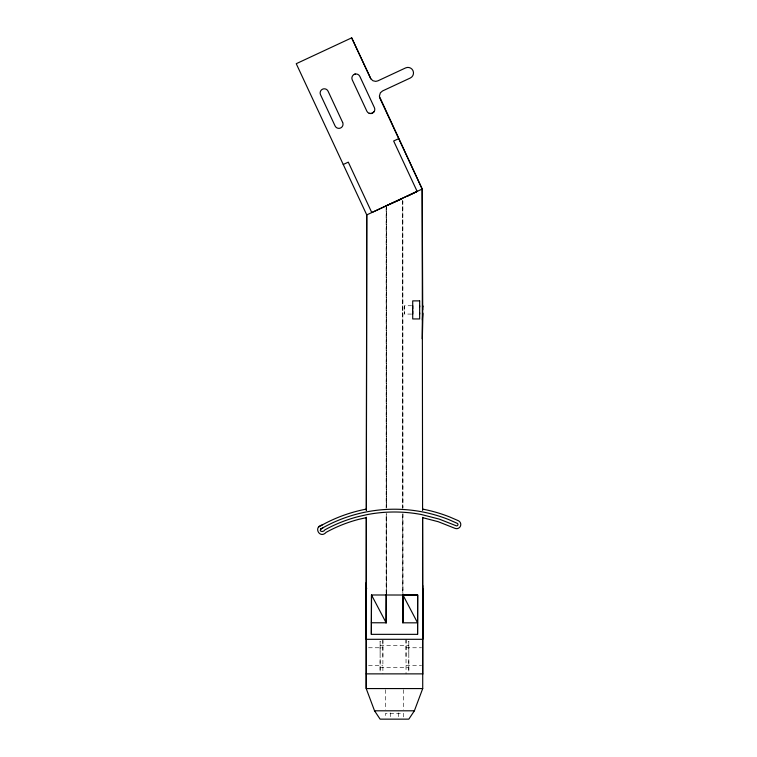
<?xml version="1.0" encoding="UTF-8"?>
<svg xmlns="http://www.w3.org/2000/svg" width="757" height="757" viewBox="0 0 757 757"><rect width="100%" height="100%" fill="white"/><g stroke="black" fill="none" stroke-linecap="round" stroke-linejoin="round"><path stroke-width="0.57" stroke-dasharray="3.79 2.84" d="M380.109 659.47L380.109 671.875L380.109 641.302L380.109 653.707M382.891 656.584L382.891 640.176M386.136 593.251L386.165 514.107M386.165 508.202L386.278 206.973L386.288 507.729M402.809 514.079L402.809 593.27L402.762 514.296M402.809 508.174L402.809 200.889M411.562 314.079L404.645 314.079L404.645 310.89M404.645 308.932L404.645 305.743L411.562 305.743M406.036 656.584L406.036 640.176M408.818 659.47L408.818 671.875L408.818 641.302L408.818 653.707M380.109 645.466L408.818 645.466M368.527 647.765L382.891 647.765M406.036 647.765L421.564 647.765M368.527 665.412L382.891 665.412M406.036 665.412L421.564 665.412M380.109 667.712L408.818 667.712M402.809 200.879L402.932 507.71M402.942 513.606L402.97 593.857M402.648 200.52L402.762 508.392M386.127 207.797L386.25 507.644M406.036 639.305L406.036 673.872M404.645 305.743L404.645 314.079M403.642 689.731L403.642 709.64M403.642 716.926L403.642 713.586L385.285 713.586L385.285 716.926M398.636 712.895L398.636 717.068M390.29 712.895L390.29 717.068M385.285 689.731L385.285 709.64M382.891 640.365L382.891 673.872M386.288 593.829L386.25 513.549L386.288 593.829"/><path stroke-width="1.14" d="M366.369 510.19L366.748 214.903L296.242 63.702L351.683 37.85L370.826 78.804L372.955 80.753L375.765 81.377L377.866 80.857L405.591 67.931A5.564 5.564 0 0 1 412.981 70.628A5.564 5.564 0 0 1 410.294 78.018L382.569 90.944L380.364 92.789L379.361 96.224L422.188 189.051L422.718 309.906M386.127 622.954L386.136 594.434M412.716 314.079L412.716 310.89M412.716 308.932L412.716 305.743M419.662 314.079L419.662 312.859M419.662 306.964L419.662 305.743M422.718 674.241L422.718 585.539M422.718 312.859L422.378 339.032L422.718 305.743L422.718 306.964M366.312 510.407L366.748 214.903L422.188 189.051L379.617 97.653M417.58 634.347L417.675 595.04L371.507 594.983L371.346 634.347L417.58 634.347L417.675 595.04L402.97 595.04L402.809 622.812L417.58 622.841L402.97 595.04M371.346 634.347L371.507 594.983L386.127 622.784L371.346 622.765M386.127 622.784L386.288 595.011M422.349 320.022L422.718 313.521M366.208 582.512L366.208 688.567L374.545 710.804L380.109 719.15L408.818 719.15L414.382 710.804L422.718 688.567L422.718 588.567M374.043 111.79L371.346 113.503L369.198 113.313M366.331 509.101A150.151 150.151 0 0 0 322.132 525.008C312.878 526.844 319.861 539.363 326.153 532.322A141.805 141.805 0 0 1 359.197 519.236L366.303 517.656M320.713 529.077C318.602 531.859 323.882 532.389 324.81 529.891A144.587 144.587 0 0 1 358.506 516.548L367.372 514.561A144.587 144.587 0 0 1 421.554 514.561L439.145 519.075L456.414 525.86A1.363 1.363 0 0 0 457.465 523.437L448.712 519.567A147.369 147.369 0 0 0 323.466 527.449L320.713 529.077L323.466 527.449M318.971 526.881L322.132 525.008M406.906 196.489L417.145 191.398L393.64 141.001L398.684 138.654M343.243 164.506L348.286 162.149L371.782 212.556L417.145 191.398M366.208 588.567L366.757 588.331M401.759 198.949L386.278 205.79M354.285 74.366A4.173 4.173 0 0 1 359.83 76.391L374.403 107.636A4.173 4.173 0 0 1 372.387 113.181A4.173 4.173 0 0 1 366.842 111.156L352.27 79.911A4.173 4.173 0 0 1 354.285 74.366L355.326 74.044M366.208 673.872L422.718 673.872M422.718 688.567L366.208 688.567L366.312 517.201L366.208 639.305L422.718 639.305L422.595 517.466M374.545 710.804L414.382 710.804M422.633 517.656L438.284 521.724L454.957 528.329A4.173 4.173 0 0 0 460.445 526.162A4.173 4.173 0 0 0 458.278 520.674L449.734 516.984A150.151 150.151 0 0 0 422.595 509.101L422.586 508.032M370.826 78.804L351.683 37.85M422.605 517.362L422.718 638.936M422.188 189.051L422.586 510.398M402.809 594.453L402.809 622.812L402.8 594.5M419.662 300.879L412.716 300.879L412.716 318.943L419.662 318.943L419.662 300.879M342.647 122.445L328.074 91.19A4.173 4.173 0 0 0 322.539 89.175A4.173 4.173 0 0 0 320.523 94.72L335.086 125.965A4.173 4.173 0 0 0 340.631 127.98A4.173 4.173 0 0 0 342.647 122.445"/></g></svg>
